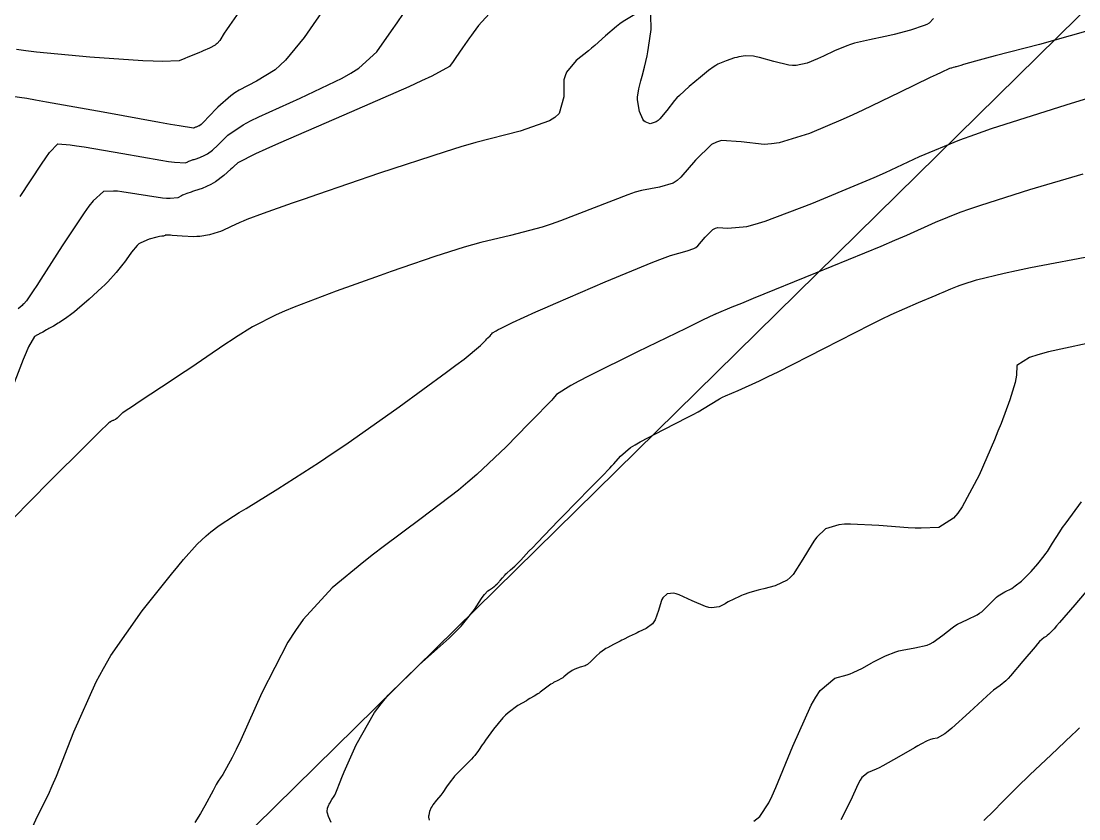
# Model space of a CAD drawing. Header units: metres. Extents: x 837476 to 838477, y 1189012 to 1191014.
# Drawn here: x 838222.8 to 838310.1, y 1190298.2 to 1190364.1 of the extents above; entities that cross this region are included whole.
import ezdxf

# ---------------------------------------------------------------- set-up
doc = ezdxf.new("R2010")
doc.units = ezdxf.units.M
doc.header["$LTSCALE"] = 0.3
for name, color, linetype in [('CORREDORVIA', 94, 'Continuous'), ('COTAS 10', 1, 'Continuous'), ('COTAS INT', 252, 'Continuous')]:
    doc.layers.add(name, color=color, linetype=linetype)

msp = doc.modelspace()

# ---------------------------------------------------------------- linework, layer by layer
at = {"layer": 'CORREDORVIA'}
msp.add_lwpolyline([(837910.676, 1191000.965), (838246.889, 1191005.3), (838347.391, 1190870.925), (838423.516, 1190628.699), (838450.215, 1190473.685), (838321.32, 1190375.615), (838242.09, 1190297.633), (838236.889, 1190068.622), (838166.593, 1189160.17), (837860.483, 1189307.124), (837593.191, 1189234.399), (837744.487, 1189686.609), (837700.859, 1189887.9), (837671.347, 1190075.087), (837676.273, 1190181.696), (837885.383, 1190229.429), (837983.184, 1190344.12), (837817.554, 1190502.187), (837798.033, 1190660.17), (837963.574, 1190795.982)], close=True, dxfattribs=at)
at = {"layer": 'COTAS 10'}
for points in [[(838241.12, 1190365.418), (838239.954, 1190363.754), (838239.721, 1190363.414), (838239.527, 1190363.128), (838239.151, 1190362.531), (838238.946, 1190362.281), (838238.861, 1190362.212), (838238.763, 1190362.144), (838238.303, 1190361.9), (838237.775, 1190361.667), (838237.633, 1190361.605), (838237.493, 1190361.544), (838237.004, 1190361.336), (838236.53, 1190361.14), (838236.27, 1190361.036), (838235.806, 1190360.855), (838234.394, 1190360.793), (838233.667, 1190360.816), (838232.795, 1190360.857), (838228.429, 1190361.149), (838224.029, 1190361.551), (838223.134, 1190361.662), (838222.379, 1190361.772)], [(838310.65, 1190363.278), (838306.851, 1190362.201), (838303.182, 1190361.261), (838302.458, 1190361.073), (838301.86, 1190360.916), (838300.754, 1190360.612), (838300.489, 1190360.52), (838300.422, 1190360.497), (838300.356, 1190360.476), (838300.141, 1190360.409), (838299.954, 1190360.355), (838299.907, 1190360.341), (838299.862, 1190360.328), (838299.714, 1190360.287), (838299.585, 1190360.253), (838299.551, 1190360.245), (838299.518, 1190360.238), (838299.405, 1190360.214), (838298.707, 1190359.896), (838298.305, 1190359.703), (838297.813, 1190359.464), (838295.282, 1190358.223), (838292.243, 1190356.77), (838291.431, 1190356.398), (838290.632, 1190356.04), (838287.851, 1190354.856), (838285.343, 1190354.081), (838284.716, 1190353.981), (838284.118, 1190353.931), (838282.203, 1190354.161), (838280.576, 1190354.265), (838280.16, 1190354.134), (838279.76, 1190353.934), (838278.438, 1190352.637), (838277.238, 1190351.23), (838276.914, 1190350.962), (838276.593, 1190350.746), (838275.465, 1190350.401), (838273.985, 1190350.147), (838273.442, 1190349.988), (838272.843, 1190349.791), (838267.286, 1190347.623), (838266.517, 1190347.359), (838265.763, 1190347.118), (838263.173, 1190346.431), (838260.7, 1190345.832), (838260.019, 1190345.647), (838259.34, 1190345.452), (838256.902, 1190344.679), (838254.177, 1190343.735), (838253.317, 1190343.432), (838252.412, 1190343.112), (838248.759, 1190341.81), (838245.296, 1190340.496), (838244.51, 1190340.169), (838243.799, 1190339.857), (838241.856, 1190338.864), (838240.463, 1190337.992), (838240.098, 1190337.757), (838239.742, 1190337.524), (838238.535, 1190336.706), (838237.195, 1190335.785), (838236.756, 1190335.488), (838236.287, 1190335.173), (838234.349, 1190333.883), (838232.592, 1190332.724), (838232.238, 1190332.491), (838231.941, 1190332.296), (838231.345, 1190331.912), (838231.141, 1190331.772), (838231.09, 1190331.731), (838231.042, 1190331.69), (838230.889, 1190331.535), (838230.752, 1190331.391), (838230.714, 1190331.357), (838230.676, 1190331.325), (838230.538, 1190331.231), (838230.405, 1190331.159), (838230.37, 1190331.141), (838230.337, 1190331.125), (838230.224, 1190331.073), (838230.123, 1190331.025), (838230.096, 1190331.011), (838230.071, 1190330.997), (838229.984, 1190330.94), (838229.187, 1190330.161), (838228.712, 1190329.69), (838228.128, 1190329.109), (838225.104, 1190326.088), (838222.07, 1190323.013)], [(838283.251, 1190298.047), (838283.761, 1190298.432), (838284.484, 1190299.561), (838284.761, 1190300.134), (838285.072, 1190300.819), (838286.47, 1190304.234), (838287.985, 1190307.62), (838288.37, 1190308.287), (838288.739, 1190308.838), (838289.943, 1190309.852), (838290.965, 1190310.132), (838291.219, 1190310.22), (838291.46, 1190310.312), (838292.226, 1190310.683), (838292.933, 1190311.081), (838293.137, 1190311.191), (838293.344, 1190311.3), (838294.122, 1190311.693), (838294.98, 1190312.032), (838295.238, 1190312.107), (838295.504, 1190312.174), (838296.537, 1190312.351), (838297.556, 1190312.586), (838297.813, 1190312.691), (838298.059, 1190312.813), (838298.859, 1190313.395), (838299.617, 1190314.018), (838299.837, 1190314.166), (838300.061, 1190314.302), (838300.905, 1190314.704), (838301.702, 1190315.085), (838301.895, 1190315.209), (838302.078, 1190315.341), (838302.639, 1190315.881), (838303.141, 1190316.409), (838303.287, 1190316.532), (838303.435, 1190316.645), (838303.991, 1190316.972), (838304.548, 1190317.269), (838304.696, 1190317.364), (838304.841, 1190317.464), (838305.344, 1190317.871), (838305.847, 1190318.357), (838305.993, 1190318.507), (838306.141, 1190318.664), (838306.699, 1190319.287), (838307.235, 1190319.955), (838307.37, 1190320.14), (838307.498, 1190320.325), (838307.912, 1190320.996), (838308.507, 1190321.931), (838308.751, 1190322.283), (838309.028, 1190322.675), (838310.311, 1190324.428)]]:
    msp.add_lwpolyline(points, dxfattribs=at)
at = {"layer": 'COTAS INT'}
for points in [[(838248.053, 1190365.554), (838246.12, 1190362.785), (838244.578, 1190360.901), (838244.151, 1190360.485), (838243.724, 1190360.114), (838242.183, 1190359.155), (838240.756, 1190358.424), (838240.401, 1190358.198), (838240.064, 1190357.961), (838238.992, 1190357.016), (838238.2, 1190356.181), (838237.903, 1190355.873), (838237.623, 1190355.594), (838237.506, 1190355.506), (838237.473, 1190355.485), (838237.44, 1190355.466), (838237.318, 1190355.414), (838237.209, 1190355.378), (838237.184, 1190355.37), (838237.162, 1190355.362), (838237.102, 1190355.342), (838237.056, 1190355.323), (838237.042, 1190355.317), (838236.977, 1190355.282), (838235.802, 1190355.465), (838235.08, 1190355.592), (838234.186, 1190355.751), (838229.527, 1190356.599), (838224.856, 1190357.446), (838223.955, 1190357.606), (838223.224, 1190357.732), (838222.002, 1190357.915)], [(838273.577, 1190364.763), (838272.47, 1190364.095), (838272.186, 1190363.897), (838271.911, 1190363.694), (838271.002, 1190362.916), (838270.118, 1190362.106), (838269.859, 1190361.883), (838269.594, 1190361.661), (838268.587, 1190360.864), (838267.794, 1190359.924), (838267.664, 1190359.611), (838267.574, 1190359.275), (838267.571, 1190357.875), (838267.168, 1190356.499), (838266.825, 1190356.178), (838266.382, 1190355.883), (838263.946, 1190355.038), (838260.287, 1190354.095), (838259.073, 1190353.738), (838257.772, 1190353.341), (838252.347, 1190351.56), (838247.226, 1190349.805), (838246.117, 1190349.422), (838245.143, 1190349.085), (838242.737, 1190348.242), (838241.389, 1190347.736), (838241.082, 1190347.611), (838240.802, 1190347.493), (838240.03, 1190347.123), (838239.409, 1190346.825), (838239.224, 1190346.753), (838239.035, 1190346.685), (838238.308, 1190346.474), (838237.499, 1190346.345), (838237.258, 1190346.329), (838237.01, 1190346.32), (838236.053, 1190346.358), (838235.237, 1190346.429), (838235.078, 1190346.442), (838234.948, 1190346.452), (838234.72, 1190346.46), (838234.673, 1190346.443), (838234.658, 1190346.436), (838234.642, 1190346.428), (838234.576, 1190346.392), (838234.502, 1190346.361), (838234.481, 1190346.357), (838234.461, 1190346.354), (838234.385, 1190346.357), (838234.177, 1190346.328), (838234.073, 1190346.305), (838233.949, 1190346.275), (838233.331, 1190346.113), (838232.65, 1190345.826), (838232.486, 1190345.717), (838232.332, 1190345.595), (838231.864, 1190345.049), (838231.427, 1190344.407), (838231.294, 1190344.224), (838231.154, 1190344.038), (838230.603, 1190343.351), (838229.904, 1190342.589), (838229.671, 1190342.357), (838229.421, 1190342.116), (838228.376, 1190341.168), (838227.373, 1190340.307), (838227.149, 1190340.121), (838226.949, 1190339.957), (838226.42, 1190339.554), (838226.039, 1190339.303), (838225.932, 1190339.236), (838225.824, 1190339.169), (838225.427, 1190338.937), (838225.046, 1190338.723), (838224.948, 1190338.669), (838224.853, 1190338.617), (838224.539, 1190338.445), (838224.254, 1190338.289), (838224.178, 1190338.248), (838224.104, 1190338.206), (838223.846, 1190338.062), (838223.375, 1190337.228), (838223.167, 1190336.753), (838222.924, 1190336.171), (838221.764, 1190333.186)], [(838261.404, 1190364.737), (838260.51, 1190363.76), (838260.066, 1190363.155), (838259.928, 1190362.961), (838259.782, 1190362.756), (838259.201, 1190361.916), (838258.657, 1190361.123), (838258.535, 1190360.946), (838258.426, 1190360.788), (838258.137, 1190360.374), (838256.671, 1190359.581), (838255.82, 1190359.184), (838254.776, 1190358.711), (838249.398, 1190356.362), (838244.017, 1190354.024), (838242.971, 1190353.558), (838242.117, 1190353.17), (838240.638, 1190352.421), (838240.326, 1190352.116), (838240.208, 1190352.007), (838240.077, 1190351.888), (838239.491, 1190351.369), (838238.805, 1190350.85), (838238.611, 1190350.73), (838238.416, 1190350.62), (838237.696, 1190350.311), (838237.057, 1190350.099), (838236.912, 1190350.051), (838236.782, 1190350.007), (838236.429, 1190349.886), (838236.157, 1190349.777), (838236.078, 1190349.74), (838235.997, 1190349.701), (838235.693, 1190349.538), (838235.053, 1190349.463), (838234.76, 1190349.481), (838234.418, 1190349.514), (838231.07, 1190350.034), (838230.7, 1190350.072), (838230.374, 1190350.094), (838229.554, 1190350.047), (838228.704, 1190349.271), (838228.358, 1190348.834), (838227.964, 1190348.3), (838226.141, 1190345.568), (838224.389, 1190342.824), (838224.039, 1190342.283), (838223.749, 1190341.835), (838223.188, 1190341.008), (838222.978, 1190340.779), (838222.908, 1190340.709), (838222.833, 1190340.636), (838222.519, 1190340.351)], [(838222.682, 1190349.648), (838224.434, 1190352.323), (838224.796, 1190352.841), (838225.106, 1190353.263), (838225.778, 1190353.981), (838226.799, 1190353.913), (838227.328, 1190353.839), (838227.963, 1190353.74), (838231.146, 1190353.185), (838234.302, 1190352.632), (838234.92, 1190352.536), (838235.427, 1190352.464), (838236.335, 1190352.41), (838236.513, 1190352.506), (838236.56, 1190352.529), (838236.606, 1190352.55), (838236.765, 1190352.614), (838236.972, 1190352.685), (838237.048, 1190352.71), (838237.133, 1190352.738), (838237.507, 1190352.863), (838237.928, 1190353.043), (838238.042, 1190353.107), (838238.156, 1190353.178), (838238.557, 1190353.481), (838238.99, 1190353.88), (838239.123, 1190354.01), (838239.263, 1190354.148), (838239.815, 1190354.719), (838241.091, 1190355.565), (838241.686, 1190355.878), (838242.386, 1190356.224), (838245.791, 1190357.758), (838249.25, 1190359.412), (838249.986, 1190359.834), (838250.625, 1190360.241), (838252.128, 1190361.579), (838253.349, 1190363.331), (838253.81, 1190363.999), (838254.324, 1190364.745)], [(838298.092, 1190364.347), (838297.727, 1190363.967), (838297.54, 1190363.862), (838297.316, 1190363.758), (838296.195, 1190363.383), (838294.843, 1190363.034), (838294.473, 1190362.947), (838294.105, 1190362.862), (838292.791, 1190362.59), (838291.56, 1190362.299), (838291.243, 1190362.203), (838290.937, 1190362.101), (838289.922, 1190361.677), (838289.001, 1190361.237), (838288.754, 1190361.124), (838288.512, 1190361.016), (838287.669, 1190360.657), (838286.748, 1190360.474), (838286.456, 1190360.476), (838286.149, 1190360.501), (838284.906, 1190360.784), (838283.727, 1190361.122), (838283.459, 1190361.182), (838283.216, 1190361.227), (838282.553, 1190361.272), (838282.007, 1190361.178), (838281.839, 1190361.135), (838281.664, 1190361.087), (838280.969, 1190360.852), (838280.291, 1190360.561), (838280.126, 1190360.476), (838279.972, 1190360.389), (838279.498, 1190360.06), (838279.004, 1190359.648), (838278.838, 1190359.509), (838277.903, 1190358.727), (838277.111, 1190357.995), (838276.908, 1190357.781), (838276.713, 1190357.563), (838276.067, 1190356.738), (838275.494, 1190356.05), (838275.344, 1190355.919), (838275.197, 1190355.813), (838274.701, 1190355.645), (838274.279, 1190355.802), (838274.179, 1190355.901), (838274.087, 1190356.025), (838273.817, 1190356.674), (838273.672, 1190357.45), (838273.659, 1190357.653), (838273.658, 1190357.852), (838273.751, 1190358.528), (838273.929, 1190359.196), (838273.981, 1190359.389), (838274.034, 1190359.586), (838274.236, 1190360.325), (838274.448, 1190361.266), (838274.508, 1190361.59), (838274.568, 1190361.941), (838274.788, 1190363.435), (838274.738, 1190364.657)], [(838223.221, 1190296.481), (838224.08, 1190298.383), (838225.015, 1190300.233), (838225.331, 1190300.952), (838225.672, 1190301.76), (838227.11, 1190305.424), (838228.949, 1190309.541), (838229.543, 1190310.636), (838230.174, 1190311.71), (838232.758, 1190315.424), (838235.172, 1190318.447), (838235.696, 1190319.086), (838236.157, 1190319.64), (838237.3, 1190320.922), (838238.024, 1190321.598), (838238.222, 1190321.768), (838238.419, 1190321.931), (838239.118, 1190322.461), (838240.281, 1190323.22), (838240.77, 1190323.529), (838241.331, 1190323.88), (838243.962, 1190325.501), (838247.384, 1190327.694), (838248.443, 1190328.406), (838249.552, 1190329.163), (838253.962, 1190332.274), (838257.869, 1190335.12), (838258.66, 1190335.71), (838259.325, 1190336.215), (838260.678, 1190337.322), (838261.124, 1190337.781), (838261.218, 1190337.877), (838261.298, 1190337.959), (838261.478, 1190338.142), (838261.568, 1190338.235), (838261.591, 1190338.26), (838261.614, 1190338.284), (838261.687, 1190338.371), (838261.982, 1190338.555), (838262.143, 1190338.642), (838262.34, 1190338.744), (838263.339, 1190339.239), (838265.256, 1190340.114), (838266.031, 1190340.455), (838266.912, 1190340.838), (838270.976, 1190342.579), (838274.908, 1190344.204), (838275.706, 1190344.515), (838276.377, 1190344.764), (838277.749, 1190345.161), (838278.31, 1190345.332), (838278.469, 1190345.439), (838278.63, 1190345.573), (838279.225, 1190346.271), (838279.881, 1190346.914), (838280.08, 1190347.014), (838280.286, 1190347.078), (838281.093, 1190347.027), (838282.678, 1190347.171), (838283.374, 1190347.359), (838284.183, 1190347.61), (838288.032, 1190349.055), (838292.184, 1190350.784), (838293.182, 1190351.216), (838294.115, 1190351.627), (838296.939, 1190352.942), (838300.255, 1190354.318), (838301.499, 1190354.768), (838302.883, 1190355.247), (838309.055, 1190357.226), (838314.853, 1190358.997)], [(838310.425, 1190351.476), (838306.022, 1190350.199), (838301.958, 1190348.903), (838301.063, 1190348.597), (838300.268, 1190348.314), (838298.231, 1190347.481), (838295.871, 1190346.425), (838294.873, 1190346.001), (838293.726, 1190345.52), (838288.339, 1190343.305), (838283.211, 1190341.217), (838282.226, 1190340.815), (838281.431, 1190340.491), (838280.133, 1190339.957), (838280.078, 1190339.929), (838280.066, 1190339.923), (838280.055, 1190339.917), (838280.029, 1190339.906), (838280.014, 1190339.899), (838280.006, 1190339.895), (838279.995, 1190339.889), (838279.016, 1190339.411), (838278.402, 1190339.112), (838277.64, 1190338.742), (838273.649, 1190336.802), (838269.606, 1190334.795), (838268.81, 1190334.382), (838268.155, 1190334.031), (838266.958, 1190333.279), (838266.656, 1190332.923), (838266.564, 1190332.821), (838266.469, 1190332.719), (838266.099, 1190332.338), (838265.354, 1190331.582), (838265.023, 1190331.243), (838264.638, 1190330.849), (838262.799, 1190328.955), (838260.39, 1190326.672), (838259.647, 1190326.032), (838258.87, 1190325.388), (838255.788, 1190323.034), (838252.651, 1190320.711), (838251.84, 1190320.086), (838251.054, 1190319.47), (838248.423, 1190317.31), (838246.033, 1190314.697), (838245.4, 1190313.795), (838244.778, 1190312.815), (838242.635, 1190308.629), (838240.886, 1190304.742), (838240.514, 1190303.951), (838240.189, 1190303.283), (838239.419, 1190301.9), (838239.019, 1190301.346), (838238.928, 1190301.201), (838238.846, 1190301.06), (838238.619, 1190300.581), (838237.932, 1190299.315), (838237.559, 1190298.677), (838237.107, 1190297.915)], [(838248.344, 1190297.928), (838248.122, 1190298.426), (838248.042, 1190298.694), (838248.032, 1190298.768), (838248.028, 1190298.841), (838248.058, 1190299.106), (838248.153, 1190299.375), (838248.19, 1190299.452), (838248.231, 1190299.529), (838248.416, 1190299.813), (838248.605, 1190300.098), (838248.647, 1190300.175), (838248.686, 1190300.253), (838248.79, 1190300.526), (838249.087, 1190301.275), (838249.246, 1190301.652), (838249.439, 1190302.102), (838250.416, 1190304.34), (838251.942, 1190307.008), (838252.482, 1190307.729), (838253.073, 1190308.443), (838255.629, 1190310.956), (838258.085, 1190313.155), (838258.613, 1190313.67), (838259.075, 1190314.144), (838260.194, 1190315.52), (838260.779, 1190316.431), (838260.905, 1190316.613), (838261.014, 1190316.764), (838261.277, 1190317.054), (838261.433, 1190317.148), (838261.475, 1190317.175), (838261.517, 1190317.203), (838261.664, 1190317.308), (838261.812, 1190317.424), (838261.854, 1190317.459), (838261.896, 1190317.495), (838262.053, 1190317.636), (838262.218, 1190317.803), (838262.266, 1190317.856), (838262.314, 1190317.912), (838262.494, 1190318.139), (838262.711, 1190318.39), (838262.781, 1190318.462), (838262.857, 1190318.534), (838263.169, 1190318.802), (838263.507, 1190319.092), (838263.598, 1190319.178), (838263.69, 1190319.267), (838264.013, 1190319.611), (838264.684, 1190320.329), (838264.995, 1190320.655), (838265.36, 1190321.035), (838267.129, 1190322.866), (838268.97, 1190324.759), (838269.381, 1190325.179), (838269.749, 1190325.554), (838270.719, 1190326.533), (838271.371, 1190327.202), (838271.537, 1190327.383), (838271.698, 1190327.561), (838272.23, 1190328.188), (838273.08, 1190328.901), (838273.441, 1190329.134), (838273.857, 1190329.382), (838275.815, 1190330.406), (838277.811, 1190331.405), (838278.252, 1190331.637), (838278.643, 1190331.849), (838279.651, 1190332.456), (838280.425, 1190332.927), (838280.669, 1190333.053), (838280.926, 1190333.179), (838281.96, 1190333.618), (838283.723, 1190334.411), (838284.439, 1190334.759), (838285.254, 1190335.162), (838289.022, 1190337.083), (838292.908, 1190339.057), (838293.797, 1190339.494), (838294.605, 1190339.883), (838296.851, 1190340.892), (838298.306, 1190341.491), (838298.615, 1190341.621), (838298.885, 1190341.735), (838299.522, 1190342.021), (838300.073, 1190342.245), (838300.287, 1190342.322), (838300.529, 1190342.404), (838301.626, 1190342.754), (838303.935, 1190343.311), (838304.94, 1190343.524), (838306.103, 1190343.762), (838311.626, 1190344.835)], [(838312.182, 1190337.798), (838307.582, 1190336.808), (838306.712, 1190336.569), (838306.019, 1190336.345), (838304.973, 1190335.666), (838304.944, 1190334.88), (838304.891, 1190334.59), (838304.819, 1190334.268), (838304.395, 1190332.84), (838303.668, 1190330.894), (838303.405, 1190330.244), (838303.115, 1190329.546), (838301.845, 1190326.627), (838300.459, 1190323.998), (838300.096, 1190323.484), (838299.742, 1190323.062), (838298.538, 1190322.308), (838297.08, 1190322.24), (838296.567, 1190322.25), (838296.005, 1190322.273), (838293.577, 1190322.462), (838291.236, 1190322.584), (838290.729, 1190322.566), (838290.282, 1190322.524), (838289.178, 1190322.185), (838288.463, 1190321.502), (838288.261, 1190321.244), (838288.058, 1190320.956), (838287.311, 1190319.667), (838286.499, 1190318.426), (838286.255, 1190318.169), (838286.002, 1190317.95), (838285.02, 1190317.468), (838284.069, 1190317.24), (838283.837, 1190317.18), (838283.617, 1190317.122), (838282.936, 1190316.923), (838282.369, 1190316.724), (838282.221, 1190316.667), (838282.078, 1190316.607), (838281.597, 1190316.383), (838281.136, 1190316.143), (838281.006, 1190316.074), (838280.875, 1190316.004), (838280.393, 1190315.744), (838279.755, 1190315.659), (838279.525, 1190315.7), (838279.272, 1190315.768), (838278.168, 1190316.247), (838277.087, 1190316.737), (838276.848, 1190316.812), (838276.636, 1190316.861), (838276.089, 1190316.819), (838275.751, 1190316.477), (838275.67, 1190316.336), (838275.595, 1190316.175), (838275.372, 1190315.428), (838275.102, 1190314.666), (838274.998, 1190314.496), (838274.881, 1190314.344), (838274.352, 1190313.942), (838273.767, 1190313.667), (838273.615, 1190313.594), (838273.467, 1190313.524), (838272.971, 1190313.284), (838272.487, 1190313.046), (838272.347, 1190312.977), (838272.205, 1190312.907), (838271.671, 1190312.641), (838271.165, 1190312.366), (838271.04, 1190312.29), (838270.922, 1190312.214), (838270.549, 1190311.938), (838270.235, 1190311.661), (838270.153, 1190311.584), (838270.073, 1190311.507), (838269.804, 1190311.228), (838269.511, 1190310.984), (838269.416, 1190310.929), (838269.315, 1190310.879), (838268.901, 1190310.745), (838268.472, 1190310.605), (838268.361, 1190310.552), (838268.253, 1190310.492), (838267.894, 1190310.226), (838267.563, 1190309.953), (838267.473, 1190309.89), (838267.383, 1190309.832), (838267.067, 1190309.664), (838266.723, 1190309.484), (838266.616, 1190309.417), (838266.504, 1190309.344), (838266.057, 1190309.019), (838265.623, 1190308.693), (838265.519, 1190308.619), (838265.421, 1190308.551), (838265.127, 1190308.365), (838264.767, 1190308.159), (838264.628, 1190308.079), (838264.472, 1190307.989), (838263.764, 1190307.581), (838262.957, 1190306.993), (838262.737, 1190306.79), (838262.519, 1190306.569), (838261.746, 1190305.626), (838261.095, 1190304.715), (838260.954, 1190304.514), (838260.831, 1190304.335), (838260.527, 1190303.875), (838260.214, 1190303.469), (838260.085, 1190303.323), (838259.937, 1190303.164), (838259.25, 1190302.472), (838258.547, 1190301.749), (838258.39, 1190301.571), (838258.249, 1190301.401), (838257.873, 1190300.868), (838257.585, 1190300.411), (838257.498, 1190300.29), (838257.409, 1190300.172), (838257.063, 1190299.763), (838256.751, 1190299.381), (838256.683, 1190299.279), (838256.623, 1190299.179), (838256.472, 1190298.833), (838256.408, 1190298.519), (838256.404, 1190298.439), (838256.404, 1190298.361), (838256.452, 1190298.108)], [(838311.002, 1190317.367), (838309.756, 1190315.91), (838308.5, 1190314.461), (838308.248, 1190314.173), (838308.037, 1190313.934), (838307.623, 1190313.483), (838307.474, 1190313.363), (838307.431, 1190313.333), (838307.387, 1190313.305), (838307.223, 1190313.217), (838306.851, 1190312.868), (838306.677, 1190312.676), (838306.472, 1190312.442), (838305.475, 1190311.251), (838304.458, 1190310.055), (838304.24, 1190309.818), (838304.051, 1190309.622), (838303.598, 1190309.253), (838303.044, 1190308.851), (838302.791, 1190308.634), (838302.494, 1190308.371), (838301.061, 1190307.038), (838299.608, 1190305.717), (838299.298, 1190305.461), (838299.028, 1190305.253), (838298.389, 1190304.899), (838298.031, 1190304.838), (838297.939, 1190304.815), (838297.849, 1190304.789), (838297.552, 1190304.671), (838297.028, 1190304.386), (838296.795, 1190304.254), (838296.525, 1190304.1), (838295.234, 1190303.349), (838293.906, 1190302.605), (838293.613, 1190302.454), (838293.353, 1190302.327), (838292.68, 1190302.066), (838292.175, 1190301.642), (838292.021, 1190301.411), (838291.86, 1190301.132), (838291.226, 1190299.714), (838290.449, 1190298.136)], [(838302.246, 1190298.084), (838303.075, 1190298.89), (838303.766, 1190299.598), (838303.935, 1190299.773), (838304.096, 1190299.938), (838304.597, 1190300.459), (838305.355, 1190301.208), (838305.678, 1190301.517), (838306.049, 1190301.871), (838307.798, 1190303.518), (838309.509, 1190305.13), (838309.856, 1190305.462), (838310.15, 1190305.744)]]:
    msp.add_lwpolyline(points, dxfattribs=at)

doc.saveas('drawing.dxf')
